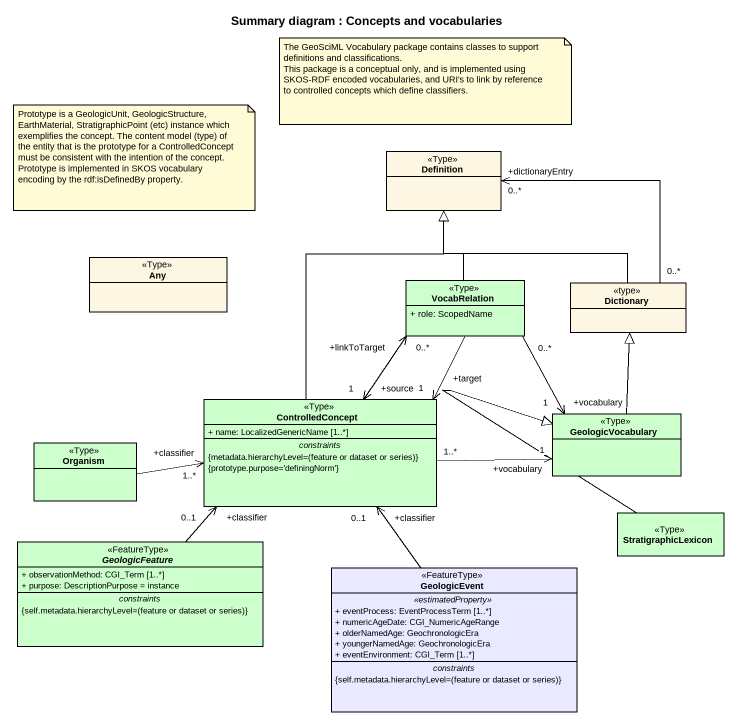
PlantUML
@startuml
title Summary diagram : Concepts and vocabularies
hide circle
hide empty members
skinparam classAttributeIconSize 0
class Definition <<Type>>
class Any <<Type>>
class VocabRelation <<Type>> #CCFFCC {
  + role: ScopedName
}
class Dictionary <<type>>
class ControlledConcept <<Type>> #CCFFCC {
  + name: LocalizedGenericName [1..*]
  -- constraints --
  {field} {metadata.hierarchyLevel=(feature or dataset or series)}
  {prototype.purpose='definingNorm'}
}
class GeologicVocabulary <<Type>> #CCFFCC
class Organism <<Type>> #CCFFCC
class StratigraphicLexicon <<Type>> #CCFFCC
abstract class GeologicFeature <<FeatureType>> #CCFFCC {
  + observationMethod: CGI_Term [1..*]
  + purpose: DescriptionPurpose = instance
  -- constraints --
  {field} {self.metadata.hierarchyLevel=(feature or dataset or series)}
}
class GeologicEvent <<FeatureType>> #E9E9FF {
  .. <<estimatedProperty>> ..
  + eventProcess: EventProcessTerm [1..*]
  + numericAgeDate: CGI_NumericAgeRange
  + olderNamedAge: GeochronologicEra
  + youngerNamedAge: GeochronologicEra
  + eventEnvironment: CGI_Term [1..*]
  -- constraints --
  {field} {self.metadata.hierarchyLevel=(feature or dataset or series)}
}
VocabRelation -up-|> Definition
VocabRelation "+linkToTarget\n0..*" <--> "+source\n1" ControlledConcept
VocabRelation --> "+target\n1" ControlledConcept
VocabRelation "0..*" --> "+vocabulary\n1" GeologicVocabulary
Dictionary -up-|> Definition
Dictionary "0..*" -up-> "+dictionaryEntry\n0..*" Definition
ControlledConcept -up-|> Definition
ControlledConcept "1..*" -right-> "+vocabulary\n1" GeologicVocabulary
GeologicVocabulary -up-|> Dictionary
Organism -right-> "+classifier\n1..*" ControlledConcept
StratigraphicLexicon -up-|> GeologicVocabulary
GeologicFeature -up-> "+classifier\n0..1" ControlledConcept
GeologicEvent -up-> "+classifier\n0..1" ControlledConcept
note as N1
  The GeoSciML Vocabulary package contains classes to support definitions and classifications.
  This package is a conceptual only, and is implemented using SKOS-RDF encoded vocabularies, and URI's to link by reference to controlled concepts which define classifiers.
end note
note as N2
  Prototype is a GeologicUnit, GeologicStructure, EarthMaterial, StratigraphicPoint (etc) instance which exemplifies the concept. The content model (type) of the entity that is the prototype for a ControlledConcept must be consistent with the intention of the concept.
  Prototype is implemented in SKOS vocabulary encoding by the rdf:isDefinedBy property.
end note
@enduml
